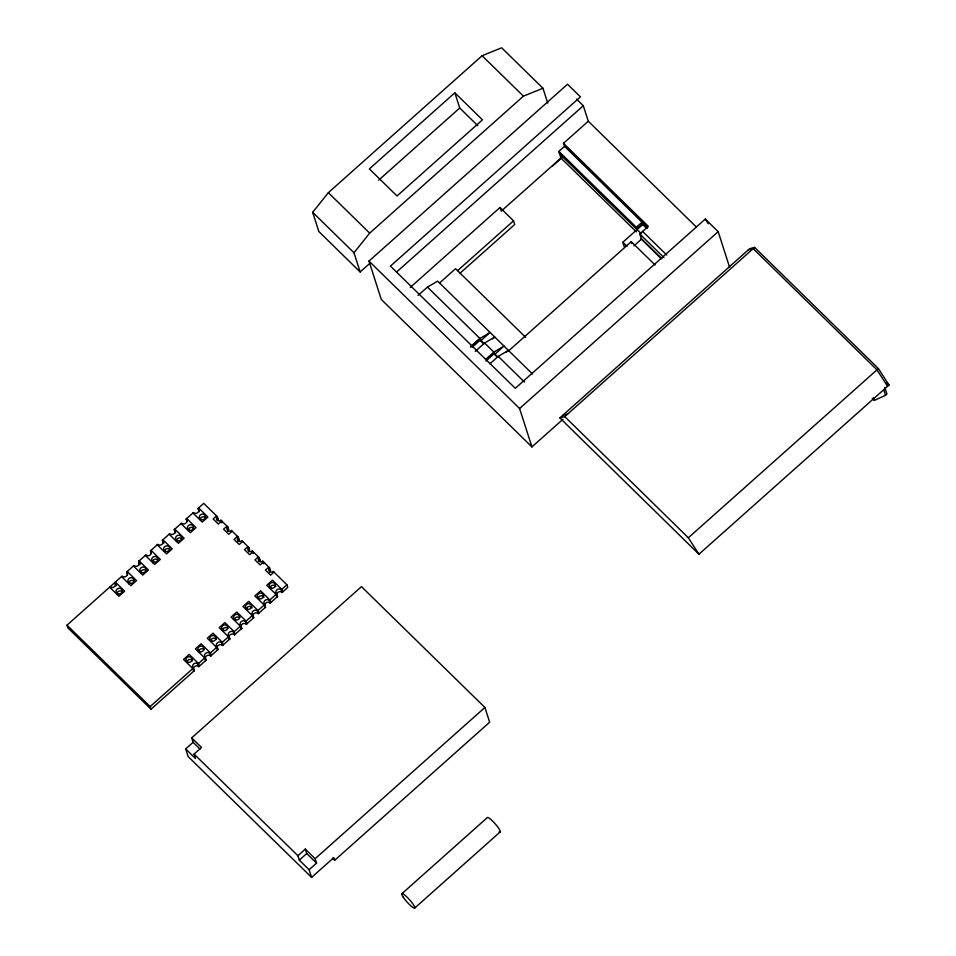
<?xml version="1.0" encoding="UTF-8"?>
<svg xmlns="http://www.w3.org/2000/svg" width="956" height="956" viewBox="0 0 956 956"><rect width="100%" height="100%" fill="white"/><g stroke="black" fill="none" stroke-linecap="round" stroke-linejoin="round"><path stroke-width="1.43" d="M370.175 263.055L360.161 271.97L318.838 231.519L312.672 212.328L328.35 192.67L482.099 55.723L501.649 47.8L542.972 88.251L547.752 103.14M360.161 271.97L353.995 252.766L369.673 233.121L523.422 96.162L542.972 88.251M439.533 283.024L455.546 268.696L525.704 337.384M637.066 229.571L642.767 224.505L642.026 222.198L636.326 227.277L637.066 229.571L622.822 242.262L624.22 246.6M508.747 350.756L631.259 241.665L655.075 264.967M633.971 245.847L641.452 239.191L639.767 233.933L648.311 226.321L563.502 143.304L588.287 121.233L583.303 105.722L576.528 99.089M562.714 415.37L749.695 248.668L754.595 247.389L878.409 368.574L888.996 385.017L698.932 554.229L559.858 417.903L562.714 415.37L567.613 414.091L754.595 247.389M454.841 92.792L369.375 168.913L397.015 195.968L482.469 119.835L454.841 92.792L459.728 108.004L477.797 125.69M378.695 180.17L459.728 108.004M562.988 419.254L531.93 446.918L381.313 299.491L368.98 261.084L567.541 84.224L580.459 96.855L390.442 266.115L515.284 388.315L705.301 219.055L718.171 231.651L729.583 267.202M396.62 272.006L583.303 105.722M636.337 231.842L560.981 158.075L558.854 151.43L564.554 146.364L563.502 143.304M410.232 287.457L499.964 207.524L513.551 220.824L514.722 224.493L459.86 273.356M552.484 166.069L562.176 157.441M457.589 270.679L513.551 220.824M217.335 516.67A2.713 2.486 -17.8 0 0 217.155 520.219A2.713 2.486 -17.8 0 0 220.956 520.207L227.791 526.899A2.713 2.486 -17.8 0 0 227.6 530.449A2.713 2.486 -17.8 0 0 231.412 530.437L238.247 537.129A2.713 2.486 -17.8 0 0 238.056 540.678A2.713 2.486 -17.8 0 0 241.856 540.678L248.691 547.358A2.713 2.486 -17.8 0 0 248.512 550.907A2.713 2.486 -17.8 0 0 252.312 550.907L259.148 557.599A2.713 2.486 -17.8 0 0 258.957 561.136A2.713 2.486 -17.8 0 0 262.757 561.136L269.604 567.828A2.713 2.486 -17.8 0 0 269.413 571.365A2.713 2.486 -17.8 0 0 273.213 571.365L286.908 584.761L281.207 589.84A3.095 2.844 -17.8 0 0 276.858 589.84A3.095 2.844 -17.8 0 0 276.643 593.903L269.305 600.428A3.095 2.844 -17.8 0 0 264.967 600.44A3.095 2.844 -17.8 0 0 264.752 604.491L257.415 611.027A3.095 2.844 -17.8 0 0 253.065 611.039A3.095 2.844 -17.8 0 0 252.862 615.09L245.525 621.627A3.095 2.844 -17.8 0 0 241.175 621.627A3.095 2.844 -17.8 0 0 240.96 625.678L233.623 632.215A3.095 2.844 -17.8 0 0 229.285 632.227A3.095 2.844 -17.8 0 0 229.07 636.278L221.732 642.814A3.095 2.844 -17.8 0 0 217.382 642.814A3.095 2.844 -17.8 0 0 217.179 646.877L209.842 653.402A3.095 2.844 -17.8 0 0 205.492 653.414A3.095 2.844 -17.8 0 0 205.277 657.465L197.94 664.002A3.095 2.844 -17.8 0 0 193.602 664.014A3.095 2.844 -17.8 0 0 193.387 668.065L194.235 670.718L151.012 709.221L67.852 627.829L67.004 625.164L122.117 576.062A3.095 2.844 -17.8 0 0 126.467 576.062A3.095 2.844 -17.8 0 0 126.682 572.011L134.007 565.474A3.095 2.844 -17.8 0 0 138.357 565.462A3.095 2.844 -17.8 0 0 138.572 561.411L145.91 554.874A3.095 2.844 -17.8 0 0 150.247 554.874A3.095 2.844 -17.8 0 0 150.462 550.823L157.8 544.287A3.095 2.844 -17.8 0 0 162.15 544.275A3.095 2.844 -17.8 0 0 162.365 540.224L169.702 533.687A3.095 2.844 -17.8 0 0 174.04 533.675A3.095 2.844 -17.8 0 0 174.255 529.624L181.592 523.087A3.095 2.844 -17.8 0 0 185.942 523.087A3.095 2.844 -17.8 0 0 186.145 519.036L193.482 512.5A3.095 2.844 -17.8 0 0 197.832 512.488A3.095 2.844 -17.8 0 0 198.047 508.437L203.736 503.358L217.335 516.67L218.195 519.335A2.713 2.486 -17.8 0 0 217.442 520.458M116.094 585.849A3.095 2.844 -17.8 0 0 115.64 585.263L116.202 584.749M139.887 564.661A3.095 2.844 -17.8 0 0 139.421 564.076L139.994 563.562L139.146 560.909L148.443 570.003L142.743 575.082L133.446 565.976M163.667 543.474A3.095 2.844 -17.8 0 0 163.213 542.877L163.787 542.375M175.569 532.874A3.095 2.844 -17.8 0 0 175.103 532.289L175.677 531.775M199.35 511.687A3.095 2.844 -17.8 0 0 198.896 511.101L199.469 510.588L198.609 507.935L207.906 517.029L202.218 522.107L192.921 513.002M216.558 515.917L213.14 518.953L218.315 524.019L221.732 520.972M232.177 531.201L228.759 534.249L223.596 529.194L227.014 526.147L228.639 529.564A2.713 2.486 -17.8 0 0 227.767 531.333M242.633 541.431L239.215 544.478L234.053 539.423L237.47 536.376L239.096 539.793A2.713 2.486 -17.8 0 0 238.211 541.562M483.521 343.562L480.725 340.826L490.105 332.473L532.552 374.047M475.228 351.402L484.608 343.037L494.754 337.026L492.675 338.89M253.089 551.66L249.671 554.707L244.497 549.652L247.915 546.605L249.552 550.023A2.713 2.486 -17.8 0 0 248.668 551.791M485.517 359.516L493.858 352.095L504.003 346.096L494.622 354.437L497.251 357.018M485.995 360.998L494.336 353.565L493.858 352.095L484.608 343.037M263.533 561.889L260.116 564.936L254.953 559.881L258.371 556.834L259.996 560.252A2.713 2.486 -17.8 0 0 259.243 561.375M489.902 363.818L498.243 356.385L508.389 350.398L506.298 352.25M268.827 567.063L265.409 570.111L270.572 575.165L273.99 572.118M151.012 709.221L150.164 706.568L193.387 668.065M193.447 668.698A3.095 2.844 -17.8 0 1 198.8 666.655L206.138 660.13A3.095 2.844 -17.8 0 1 206.341 656.067A3.095 2.844 -17.8 0 1 210.69 656.067L218.028 649.53A3.095 2.844 -17.8 0 1 218.243 645.479A3.095 2.844 -17.8 0 1 222.581 645.467L229.918 638.931A3.095 2.844 -17.8 0 1 230.133 634.88A3.095 2.844 -17.8 0 1 234.483 634.88L241.82 628.343A3.095 2.844 -17.8 0 1 242.035 624.292A3.095 2.844 -17.8 0 1 246.373 624.28L253.71 617.743A3.095 2.844 -17.8 0 1 253.926 613.692A3.095 2.844 -17.8 0 1 258.275 613.68L265.601 607.156A3.095 2.844 -17.8 0 1 265.816 603.093A3.095 2.844 -17.8 0 1 270.166 603.093L277.503 596.556A3.095 2.844 -17.8 0 1 277.718 592.505A3.095 2.844 -17.8 0 1 282.056 592.493L287.756 587.426L286.908 584.761M531.93 446.918L519.598 408.523L718.171 231.651M199.959 749.026L193.1 742.31L191.678 737.877L361.464 586.637L484.907 707.476L489.651 722.234L334.684 860.28L332.545 858.201M334.684 860.28L333.823 857.628L311.608 877.417L188.153 756.578L185.691 748.907L193.1 742.31M559.858 417.903L564.769 416.625L567.613 414.091M185.691 748.907L195.502 758.514L194.08 754.081L201.489 747.484L191.678 737.877M309.135 869.733L299.324 860.137L297.902 855.704L305.311 849.107L315.122 858.715L316.544 863.137L309.135 869.733L311.608 877.417M299.324 860.137L306.733 853.529L305.311 849.107M315.122 858.715L484.907 707.476M698.932 554.229L688.344 537.774L878.409 368.574M872.278 398.317L874.393 400.385L885.519 395.306L886.941 394.039L884.79 387.323M401.747 893.824L487.213 817.691A9.691 1.685 48.3 0 1 495.961 824.717A9.691 1.685 48.3 0 1 499.163 831.84M414.832 907.937L500.299 831.816M501.135 211.192L560.981 158.075M472.049 347.351L480.438 339.966L479.96 338.496L427.475 287.123L417.999 295.38M427.475 287.123L437.621 281.136L490.105 332.473L479.96 338.496L470.531 346.789L479.96 338.496L480.725 340.826M748.273 249.934L753.173 248.656L876.987 369.841L887.574 386.284M886.941 382.998L888.996 385.017M588.287 121.233L696.052 226.715M482.099 55.723L523.422 96.162M564.554 146.364L647.571 227.624M646.662 227.803L642.528 223.764L636.827 228.843L559.356 152.996M642.767 224.505L646.901 228.544M642.611 231.4L666.786 255.049M558.854 151.43L636.326 227.277M559.595 153.737L641.201 233.623M639.767 233.933L663.93 257.582M622.822 242.262L626.957 246.313M564.769 416.625L688.344 537.774M498.243 356.385L524.486 382.077M480.438 339.966L484.154 343.61M497.837 357.006L494.336 353.565L494.622 354.437M328.35 192.67L369.673 233.121M368.98 261.084L519.598 408.523M312.672 212.328L353.995 252.766M217.418 518.57L218.195 519.335M269.676 569.728L270.452 570.481A2.713 2.486 -17.8 0 0 269.568 572.262M186.719 518.522L196.016 527.628L190.316 532.695L181.019 523.601M174.829 529.122L184.126 538.216L178.425 543.295L169.128 534.201M162.926 539.71L172.223 548.816L166.535 553.894L157.226 544.789M151.036 550.309L160.333 559.415L154.633 564.482L145.336 555.388M127.244 571.497L136.541 580.603L130.841 585.681L121.543 576.576M115.353 582.096L124.65 591.19L118.95 596.269L109.653 587.175M306.733 853.529L316.544 863.137M67.004 625.164L150.164 706.568M194.08 754.081L297.902 855.704M641.213 238.45L661.839 258.789M641.452 239.191L661.038 258.514M705.301 219.055L708.324 223.764M883.798 389.94L885.519 395.306M873.533 397.72L874.393 400.385M499.964 207.524L500.753 209.973M282.629 591.991L281.769 589.326L272.472 580.232L266.784 585.299L276.081 594.405L276.929 597.058M281.207 589.84L282.056 592.493M269.604 567.828L270.452 570.481M276.643 593.903L277.503 596.556M262.757 561.136L263.617 563.789M259.148 557.599L259.996 560.252M270.739 602.579L269.879 599.926L260.582 590.82L254.882 595.899L264.179 605.005L265.039 607.658M269.305 600.428L270.166 603.093M252.312 550.907L253.161 553.56M248.691 547.358L249.552 550.023M264.752 604.491L265.601 607.156M238.247 537.129L239.096 539.793M258.837 613.178L257.989 610.514L248.691 601.42L242.991 606.498L252.288 615.592L253.137 618.257M257.415 611.027L258.275 613.68M227.791 526.899L228.639 529.564M252.862 615.09L253.71 617.743M220.956 520.207L221.804 522.872M246.947 623.778L246.086 621.113L236.789 612.019L231.101 617.086L240.398 626.192L241.247 628.845M245.525 621.627L246.373 624.28M240.96 625.678L241.82 628.343M198.047 508.437L198.896 511.101M235.045 634.366L234.196 631.713L224.899 622.607L219.199 627.686L228.496 636.78L229.356 639.445M233.623 632.215L234.483 634.88M229.07 636.278L229.918 638.931M186.145 519.036L187.006 521.689M223.154 644.965L222.306 642.301L213.009 633.207L207.309 638.273L216.606 647.379L217.454 650.032M221.732 642.814L222.581 645.467M217.179 646.877L218.028 649.53M174.255 529.624L175.103 532.289M211.264 655.553L210.404 652.9L201.107 643.794L195.418 648.873L204.715 657.979L205.564 660.632M209.842 653.402L210.69 656.067M205.277 657.465L206.138 660.13M162.365 540.224L163.213 542.877M199.362 666.153L198.513 663.5L189.216 654.394L183.516 659.473L192.813 668.567L193.674 671.232M197.94 664.002L198.8 666.655M150.462 550.823L151.323 553.476M138.572 561.411L139.421 564.076M126.682 572.011L127.53 574.664M115.64 585.263L114.78 582.598A3.095 2.844 -17.8 0 1 114.565 586.649A3.095 2.844 -17.8 0 1 110.227 586.661M631.259 241.665L631.88 243.613M246.301 609.235A3.095 2.844 -17.8 0 1 252.109 607.801M210.607 641.022A3.095 2.844 -17.8 0 1 216.426 639.576M270.082 588.048A3.095 2.844 -17.8 0 1 275.89 586.602M258.192 598.647A3.095 2.844 -17.8 0 1 263.999 597.201M198.717 651.622A3.095 2.844 -17.8 0 1 204.07 649.578M222.509 630.434A3.095 2.844 -17.8 0 1 227.863 628.391M186.826 662.209A3.095 2.844 -17.8 0 1 192.634 660.775M194.235 670.718A3.095 2.844 -17.8 0 1 193.506 669.439M234.399 619.835A3.095 2.844 -17.8 0 1 239.753 617.803M200.163 519.61A3.095 2.844 -17.8 0 1 205.97 518.176M188.272 530.21A3.095 2.844 -17.8 0 1 193.626 528.178M176.442 541.55A3.095 2.844 -17.8 0 1 182.19 539.363M164.48 551.397A3.095 2.844 -17.8 0 1 169.833 549.365M152.649 562.737A3.095 2.844 -17.8 0 1 158.397 560.551M140.759 573.325A3.095 2.844 -17.8 0 1 146.507 571.15M128.869 583.925A3.095 2.844 -17.8 0 1 134.151 581.152M116.967 594.524A3.095 2.844 -17.8 0 1 122.715 592.338M247.58 609.342A3.095 2.844 -17.8 0 0 251.524 605.829A3.095 2.844 -17.8 0 0 246.445 604.551A3.095 2.844 -17.8 0 0 247.58 609.342M211.885 641.129A3.095 2.844 -17.8 0 0 215.841 637.616A3.095 2.844 -17.8 0 0 210.762 636.337A3.095 2.844 -17.8 0 0 211.885 641.129M271.361 588.155A3.095 2.844 -17.8 0 0 275.316 584.642A3.095 2.844 -17.8 0 0 270.237 583.363A3.095 2.844 -17.8 0 0 271.361 588.155M259.47 598.755A3.095 2.844 -17.8 0 0 263.414 595.23A3.095 2.844 -17.8 0 0 258.347 593.963A3.095 2.844 -17.8 0 0 259.47 598.755M199.995 651.729A3.095 2.844 -17.8 0 0 203.939 648.204A3.095 2.844 -17.8 0 0 198.872 646.937A3.095 2.844 -17.8 0 0 199.995 651.729M223.788 630.53A3.095 2.844 -17.8 0 0 227.731 627.017A3.095 2.844 -17.8 0 0 222.664 625.738A3.095 2.844 -17.8 0 0 223.788 630.53M188.105 662.317A3.095 2.844 -17.8 0 0 192.048 658.803A3.095 2.844 -17.8 0 0 186.982 657.525A3.095 2.844 -17.8 0 0 188.105 662.317M235.678 619.942A3.095 2.844 -17.8 0 0 239.621 616.429A3.095 2.844 -17.8 0 0 234.555 615.15A3.095 2.844 -17.8 0 0 235.678 619.942M201.441 519.717A3.095 2.844 -17.8 0 0 205.397 516.204A3.095 2.844 -17.8 0 0 200.318 514.926A3.095 2.844 -17.8 0 0 201.441 519.717M189.551 530.317A3.095 2.844 -17.8 0 0 193.494 526.792A3.095 2.844 -17.8 0 0 188.428 525.525A3.095 2.844 -17.8 0 0 189.551 530.317M177.661 540.905A3.095 2.844 -17.8 0 0 181.604 537.392A3.095 2.844 -17.8 0 0 176.525 536.113A3.095 2.844 -17.8 0 0 177.661 540.905M165.758 551.504A3.095 2.844 -17.8 0 0 169.714 547.991A3.095 2.844 -17.8 0 0 164.635 546.712A3.095 2.844 -17.8 0 0 165.758 551.504M153.868 562.104A3.095 2.844 -17.8 0 0 157.812 558.579A3.095 2.844 -17.8 0 0 152.745 557.312A3.095 2.844 -17.8 0 0 153.868 562.104M141.978 572.692A3.095 2.844 -17.8 0 0 145.921 569.179A3.095 2.844 -17.8 0 0 140.843 567.9A3.095 2.844 -17.8 0 0 141.978 572.692M130.076 583.291A3.095 2.844 -17.8 0 0 134.031 579.766A3.095 2.844 -17.8 0 0 128.952 578.5A3.095 2.844 -17.8 0 0 130.076 583.291M118.186 593.879A3.095 2.844 -17.8 0 0 122.129 590.366A3.095 2.844 -17.8 0 0 117.062 589.087A3.095 2.844 -17.8 0 0 118.186 593.879M403.301 897.254A9.691 1.685 48.3 0 0 414.474 908.2A9.691 1.685 48.3 0 0 407.113 897.194A9.691 1.685 48.3 0 0 403.301 897.254"/></g></svg>
